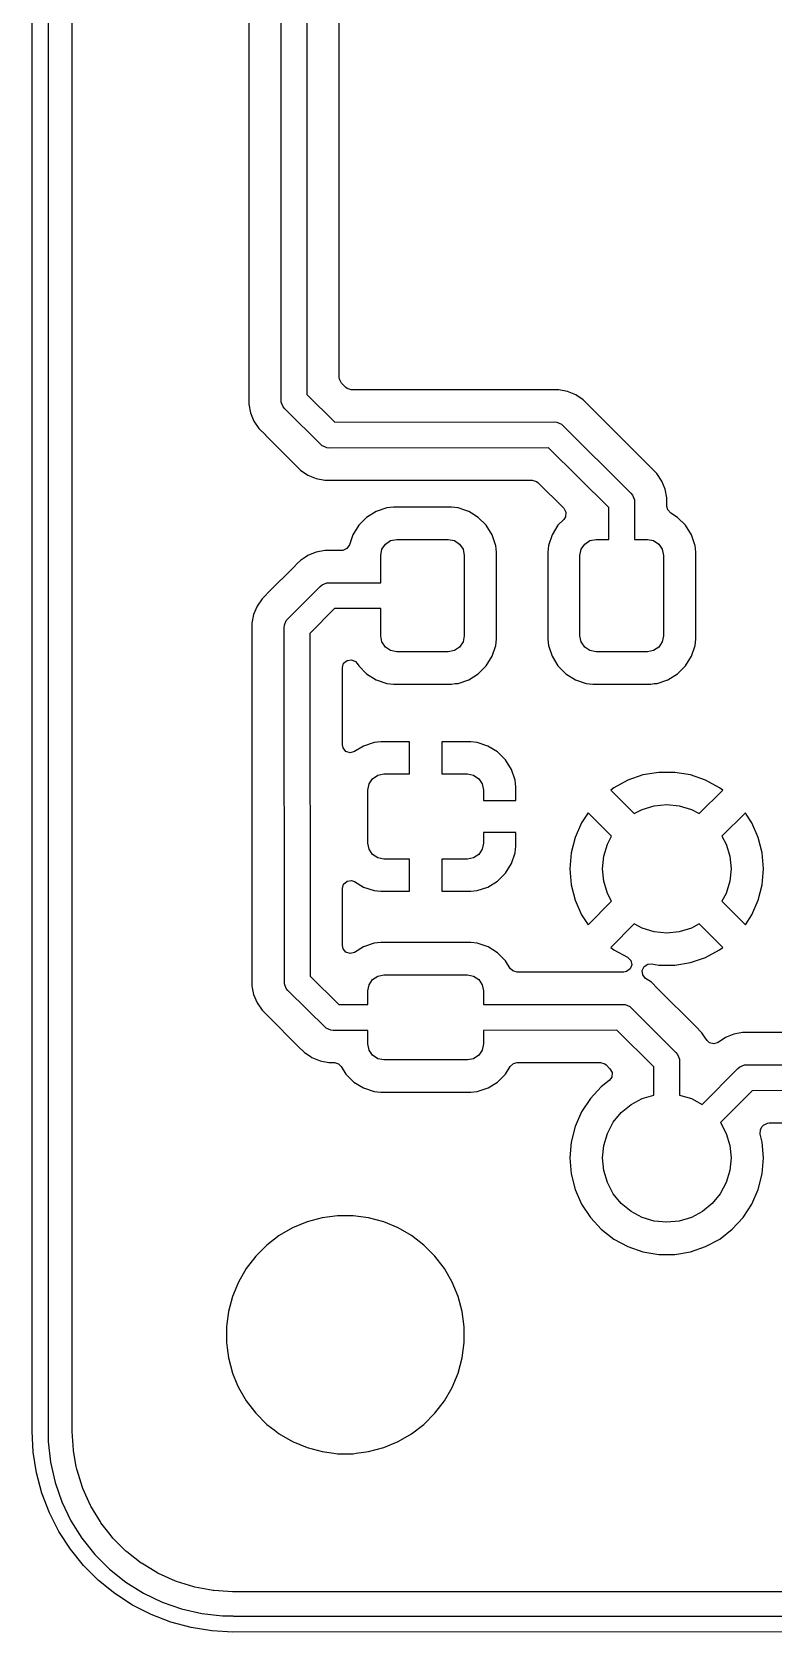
# Model space of a CAD drawing. Extents: x -25 to 25, y -54 to 54.
# Drawn here: x -25.12 to -13.58, y -54.12 to -29.23 of the extents above; entities that cross this region are included whole.
import ezdxf

# ---------------------------------------------------------------- set-up
doc = ezdxf.new("R2010")
doc.units = 0
doc.layers.add('BLACK', color=7, linetype='CONTINUOUS')

msp = doc.modelspace()

# ---------------------------------------------------------------- linework, layer by layer
at = {"layer": 'BLACK', "linetype": 'CONTINUOUS'}
for p, q in [((-25.122599, -50.989479), (-25.125, 51)), ((-24.877402, 50.98948), (-24.875, -51)), ((-24.4995, -49.378712), (-24.4995, 3.569311)), ((-21.249296, -34.989642), (-21.252972, -20.875)), ((-20.850466, -20.875), (-20.846821, -34.870474)), ((-21.7537, -21.388664), (-21.7537, -34.875556)), ((-20.3463, -34.607156), (-20.3463, -21.388664)), ((-20.343466, -34.633514), (-20.3463, -34.607156)), ((-20.309981, -34.694837), (-20.343466, -34.633514)), ((-20.244837, -34.759981), (-20.309981, -34.694837)), ((-20.224195, -34.776615), (-20.244837, -34.759981)), ((-20.157156, -34.7963), (-20.224195, -34.776615)), ((-17.075442, -34.7963), (-20.157156, -34.7963)), ((-17.075422, -34.796299), (-17.075442, -34.7963)), ((-17.069308, -34.796299), (-17.075422, -34.796299)), ((-16.930692, -34.796299), (-17.069308, -34.796299)), ((-16.93069, -34.796299), (-16.930692, -34.796299)), ((-16.794744, -34.823341), (-16.93069, -34.796299)), ((-16.794736, -34.823343), (-16.794744, -34.823341)), ((-16.666677, -34.876386), (-16.794736, -34.823343)), ((-21.753701, -35.01931), (-21.753702, -35.01931)), ((-21.753702, -35.01931), (-21.726659, -35.155256)), ((-21.7537, -34.875556), (-21.753701, -34.875582)), ((-21.753701, -34.875582), (-21.753701, -34.880692)), ((-21.753701, -34.880692), (-21.753701, -35.019308)), ((-21.753701, -35.019308), (-21.753701, -35.01931)), ((-21.249296, -34.989643), (-21.249296, -34.989642)), ((-21.218955, -35.062892), (-21.249296, -34.989643)), ((-21.193684, -35.093684), (-21.218955, -35.062892)), ((-20.612893, -35.668954), (-21.193684, -35.093684)), ((-20.846821, -34.870474), (-20.412604, -35.300563)), ((-16.551415, -34.953401), (-16.666677, -34.876386)), ((-16.44908, -35.055736), (-16.551415, -34.953401)), ((-16.44906, -35.055758), (-16.44908, -35.055736)), ((-15.504544, -36.000274), (-16.44906, -35.055758)), ((-21.726659, -35.155256), (-21.726657, -35.155264)), ((-21.726657, -35.155264), (-21.673614, -35.283323)), ((-21.673614, -35.283323), (-21.596599, -35.398585)), ((-20.412604, -35.300563), (-17, -35.2968)), ((-17, -35.2968), (-16.960358, -35.300704)), ((-16.960358, -35.300704), (-16.960357, -35.300704)), ((-16.960357, -35.300704), (-16.887108, -35.331045)), ((-16.887108, -35.331045), (-15.806316, -36.406316)), ((-21.596599, -35.398585), (-21.494264, -35.50092)), ((-21.494264, -35.50092), (-21.494242, -35.50094)), ((-21.494242, -35.50094), (-21.049726, -35.945456)), ((-20.612892, -35.668955), (-20.612893, -35.668954)), ((-20.569984, -35.686727), (-20.612892, -35.668955)), ((-20.539643, -35.699296), (-20.569984, -35.686727)), ((-20.539642, -35.699296), (-20.539643, -35.699296)), ((-20.5, -35.7032), (-20.539642, -35.699296)), ((-17.087646, -35.699436), (-20.5, -35.7032)), ((-16.152993, -36.629316), (-17.087646, -35.699436)), ((-21.049726, -35.945456), (-21.049697, -35.945487)), ((-21.049697, -35.945487), (-20.948586, -36.046598)), ((-20.948586, -36.046598), (-20.833324, -36.123613)), ((-15.504513, -36.000303), (-15.504544, -36.000274)), ((-15.403402, -36.101414), (-15.504513, -36.000303)), ((-20.833324, -36.123613), (-20.705267, -36.176655)), ((-20.705267, -36.176655), (-20.705262, -36.176657)), ((-20.705262, -36.176657), (-20.705258, -36.176657)), ((-20.705258, -36.176657), (-20.705257, -36.176658)), ((-20.705257, -36.176658), (-20.569312, -36.2037)), ((-20.569312, -36.2037), (-20.569309, -36.2037)), ((-20.569309, -36.2037), (-20.569308, -36.2037)), ((-20.569308, -36.2037), (-17.342844, -36.2037)), ((-17.342844, -36.2037), (-17.275805, -36.223385)), ((-17.275805, -36.223385), (-17.255163, -36.240019)), ((-17.255163, -36.240019), (-16.853456, -36.641726)), ((-15.326387, -36.216676), (-15.403402, -36.101414)), ((-15.273345, -36.344733), (-15.326387, -36.216676)), ((-15.273343, -36.344738), (-15.273345, -36.344733)), ((-15.273342, -36.344745), (-15.273343, -36.344738)), ((-15.246301, -36.480687), (-15.273342, -36.344745)), ((-15.806316, -36.406316), (-15.781045, -36.437107)), ((-15.781045, -36.437107), (-15.781045, -36.437108)), ((-15.781045, -36.437108), (-15.750704, -36.510358)), ((-15.750704, -36.510358), (-15.749093, -37.125)), ((-15.2463, -36.480689), (-15.246301, -36.480687)), ((-15.2463, -36.611335), (-15.2463, -36.480689)), ((-19.918658, -36.782289), (-20.042711, -36.906342)), ((-19.769337, -36.690187), (-19.918658, -36.782289)), ((-19.769332, -36.690185), (-19.769337, -36.690187)), ((-19.6028, -36.635001), (-19.769332, -36.690185)), ((-19.602797, -36.635), (-19.6028, -36.635001)), ((-19.50002, -36.624501), (-19.602797, -36.635)), ((-19.500002, -36.6245), (-19.50002, -36.624501)), ((-18.59999, -36.6245), (-19.500002, -36.6245)), ((-18.497205, -36.635), (-18.59999, -36.6245)), ((-18.497203, -36.635001), (-18.497205, -36.635)), ((-18.406899, -36.664925), (-18.497203, -36.635001)), ((-18.330669, -36.690185), (-18.406899, -36.664925)), ((-18.330664, -36.690187), (-18.330669, -36.690185)), ((-18.287399, -36.716873), (-18.330664, -36.690187)), ((-18.181344, -36.782288), (-18.287399, -36.716873)), ((-18.057288, -36.906344), (-18.181344, -36.782288)), ((-16.853456, -36.817088), (-16.942711, -36.906342)), ((-16.853456, -36.641726), (-16.819971, -36.703049)), ((-16.824955, -36.772741), (-16.853456, -36.817088)), ((-16.819971, -36.703049), (-16.824955, -36.772741)), ((-16.151693, -37.125), (-16.152993, -36.629316)), ((-15.234122, -36.664925), (-15.2463, -36.611335)), ((-15.187397, -36.716873), (-15.234122, -36.664925)), ((-15.081348, -36.782285), (-15.187397, -36.716873)), ((-15.081344, -36.782288), (-15.081348, -36.782285)), ((-14.957288, -36.906344), (-15.081344, -36.782288)), ((-20.134815, -37.055668), (-20.186387, -37.211304)), ((-20.134813, -37.055663), (-20.134815, -37.055668)), ((-20.042711, -36.906342), (-20.134813, -37.055663)), ((-17.965186, -37.055666), (-18.057288, -36.906344)), ((-17.913613, -37.211304), (-17.965186, -37.055666)), ((-17.034885, -37.05588), (-17.089999, -37.222203)), ((-17.034815, -37.055668), (-17.034885, -37.05588)), ((-17.034813, -37.055663), (-17.034815, -37.055668)), ((-16.942711, -36.906342), (-17.034813, -37.055663)), ((-14.865186, -37.055666), (-14.957288, -36.906344)), ((-14.813613, -37.211304), (-14.865186, -37.055666)), ((-20.705264, -37.323342), (-20.79582, -37.360852)), ((-20.705255, -37.323339), (-20.705264, -37.323342)), ((-20.569311, -37.296299), (-20.705255, -37.323339)), ((-20.569308, -37.296299), (-20.569311, -37.296299)), ((-20.430691, -37.296299), (-20.569308, -37.296299)), ((-20.424577, -37.296299), (-20.430691, -37.296299)), ((-20.424557, -37.2963), (-20.424577, -37.296299)), ((-20.304093, -37.2963), (-20.424557, -37.2963)), ((-20.290675, -37.295572), (-20.304093, -37.2963)), ((-20.22616, -37.268749), (-20.290675, -37.295572)), ((-20.186387, -37.211304), (-20.22616, -37.268749)), ((-19.7, -37.375), (-19.68097, -37.279329)), ((-19.68097, -37.279329), (-19.626777, -37.198223)), ((-19.626777, -37.198223), (-19.545671, -37.14403)), ((-19.545671, -37.14403), (-19.45, -37.125)), ((-19.45, -37.125), (-18.65, -37.125)), ((-18.65, -37.125), (-18.554329, -37.14403)), ((-18.554329, -37.14403), (-18.473223, -37.198223)), ((-18.473223, -37.198223), (-18.41903, -37.279329)), ((-18.41903, -37.279329), (-18.4, -37.375)), ((-17.910002, -37.2222), (-17.913613, -37.211304)), ((-17.910001, -37.222203), (-17.910002, -37.2222)), ((-17.89967, -37.323342), (-17.910001, -37.222203)), ((-17.899501, -37.324992), (-17.89967, -37.323342)), ((-17.8995, -38.675009), (-17.899501, -37.324992)), ((-17.09, -37.222204), (-17.1005, -37.324983)), ((-17.1005, -37.324983), (-17.1005, -38.675001)), ((-17.089999, -37.222204), (-17.09, -37.222204)), ((-17.089999, -37.222203), (-17.089999, -37.222204)), ((-16.6, -37.375), (-16.58097, -37.279329)), ((-16.58097, -37.279329), (-16.526777, -37.198223)), ((-16.526777, -37.198223), (-16.445671, -37.14403)), ((-16.445671, -37.14403), (-16.35, -37.125)), ((-16.35, -37.125), (-16.151693, -37.125)), ((-15.749093, -37.125), (-15.55, -37.125)), ((-15.55, -37.125), (-15.454329, -37.14403)), ((-15.454329, -37.14403), (-15.373223, -37.198223)), ((-15.373223, -37.198223), (-15.31903, -37.279329)), ((-15.31903, -37.279329), (-15.3, -37.375)), ((-14.810002, -37.2222), (-14.813613, -37.211304)), ((-14.810001, -37.222203), (-14.810002, -37.2222)), ((-14.79967, -37.323342), (-14.810001, -37.222203)), ((-14.799501, -37.324992), (-14.79967, -37.323342)), ((-14.7995, -38.675009), (-14.799501, -37.324992)), ((-21.046603, -37.55142), (-21.44858, -37.953397)), ((-21.0466, -37.551417), (-21.046603, -37.55142)), ((-20.997592, -37.502408), (-21.0466, -37.551417)), ((-20.948584, -37.4534), (-20.997592, -37.502408)), ((-20.87226, -37.402402), (-20.948584, -37.4534)), ((-20.833327, -37.376389), (-20.87226, -37.402402)), ((-20.833326, -37.376388), (-20.833327, -37.376389)), ((-20.833322, -37.376386), (-20.833326, -37.376388)), ((-20.79582, -37.360852), (-20.833322, -37.376386)), ((-19.7, -37.798503), (-19.7, -37.375)), ((-18.4, -37.375), (-18.4, -38.625)), ((-16.6, -38.625), (-16.6, -37.375)), ((-15.3, -37.375), (-15.3, -38.625)), ((-20.643684, -37.856316), (-20.612892, -37.831045)), ((-20.612892, -37.831045), (-20.539642, -37.800704)), ((-20.539642, -37.800704), (-19.7, -37.798503)), ((-21.5466, -38.051416), (-21.623614, -38.166676)), ((-21.497592, -38.002408), (-21.5466, -38.051416)), ((-21.448583, -37.9534), (-21.497592, -38.002408)), ((-21.44858, -37.953397), (-21.448583, -37.9534)), ((-21.168955, -38.387108), (-20.643684, -37.856316)), ((-21.676659, -38.294743), (-21.703701, -38.430689)), ((-21.676657, -38.294735), (-21.676659, -38.294743)), ((-21.623614, -38.166676), (-21.676657, -38.294735)), ((-20.420207, -38.20299), (-20.800615, -38.587397)), ((-19.7, -38.201103), (-20.420207, -38.20299)), ((-19.7, -38.625), (-19.7, -38.201103)), ((-21.703701, -38.430689), (-21.703701, -38.575421)), ((-21.703701, -38.575421), (-21.7037, -38.575442)), ((-21.7037, -38.575442), (-21.7037, -43.925556)), ((-21.2032, -38.5), (-21.199296, -38.460358)), ((-21.199296, -44.039642), (-21.2032, -38.5)), ((-21.199296, -38.460358), (-21.168955, -38.387108)), ((-20.800615, -38.587397), (-20.796857, -43.920457)), ((-19.68097, -38.720671), (-19.7, -38.625)), ((-19.626777, -38.801777), (-19.68097, -38.720671)), ((-19.545671, -38.85597), (-19.626777, -38.801777)), ((-18.473223, -38.801777), (-18.554329, -38.85597)), ((-18.41903, -38.720671), (-18.473223, -38.801777)), ((-18.4, -38.625), (-18.41903, -38.720671)), ((-17.965186, -38.944334), (-17.910001, -38.777797)), ((-17.910001, -38.777797), (-17.8995, -38.675009)), ((-17.1005, -38.675001), (-17.100499, -38.675018)), ((-17.100499, -38.675018), (-17.09, -38.777796)), ((-17.09, -38.777796), (-17.089999, -38.777799)), ((-17.089999, -38.777799), (-17.034885, -38.944119)), ((-16.58097, -38.720671), (-16.6, -38.625)), ((-16.526777, -38.801777), (-16.58097, -38.720671)), ((-16.445671, -38.85597), (-16.526777, -38.801777)), ((-15.373223, -38.801777), (-15.454329, -38.85597)), ((-15.31903, -38.720671), (-15.373223, -38.801777)), ((-15.3, -38.625), (-15.31903, -38.720671)), ((-14.865186, -38.944334), (-14.810001, -38.777797)), ((-14.810001, -38.777797), (-14.7995, -38.675009)), ((-20.2963, -39.119762), (-20.276615, -39.052723)), ((-20.276615, -39.052723), (-20.223811, -39.006968)), ((-20.223811, -39.006968), (-20.154653, -38.997024)), ((-20.154653, -38.997024), (-20.091097, -39.026049)), ((-20.091097, -39.026049), (-20.066762, -39.054665)), ((-20.066762, -39.054665), (-20.042712, -39.093656)), ((-19.45, -38.875), (-19.545671, -38.85597)), ((-18.65, -38.875), (-19.45, -38.875)), ((-18.554329, -38.85597), (-18.65, -38.875)), ((-18.057288, -39.093656), (-17.965186, -38.944334)), ((-17.034885, -38.944119), (-17.034814, -38.944334)), ((-17.034814, -38.944334), (-16.942712, -39.093656)), ((-16.35, -38.875), (-16.445671, -38.85597)), ((-15.55, -38.875), (-16.35, -38.875)), ((-15.454329, -38.85597), (-15.55, -38.875)), ((-14.957288, -39.093656), (-14.865186, -38.944334)), ((-20.2963, -40.320272), (-20.2963, -39.119762)), ((-20.042712, -39.093656), (-19.918656, -39.217712)), ((-19.918656, -39.217712), (-19.769334, -39.309814)), ((-19.769334, -39.309814), (-19.602797, -39.364999)), ((-18.497203, -39.364999), (-18.330666, -39.309814)), ((-18.330666, -39.309814), (-18.181344, -39.217712)), ((-18.181344, -39.217712), (-18.057288, -39.093656)), ((-16.942712, -39.093656), (-16.818656, -39.217712)), ((-16.818656, -39.217712), (-16.669334, -39.309814)), ((-16.669334, -39.309814), (-16.502797, -39.364999)), ((-15.397203, -39.364999), (-15.230666, -39.309814)), ((-15.230666, -39.309814), (-15.081344, -39.217712)), ((-15.081344, -39.217712), (-14.957288, -39.093656)), ((-19.602797, -39.364999), (-19.500009, -39.3755)), ((-19.500009, -39.3755), (-18.599992, -39.375499)), ((-18.599992, -39.375499), (-18.599984, -39.375498)), ((-18.599984, -39.375498), (-18.599981, -39.375498)), ((-18.599981, -39.375498), (-18.543698, -39.369748)), ((-18.543698, -39.369748), (-18.497203, -39.364999)), ((-16.502797, -39.364999), (-16.400009, -39.3755)), ((-16.400009, -39.3755), (-15.499992, -39.375499)), ((-15.499992, -39.375499), (-15.499984, -39.375498)), ((-15.499984, -39.375498), (-15.499981, -39.375498)), ((-15.499981, -39.375498), (-15.443698, -39.369748)), ((-15.443698, -39.369748), (-15.397203, -39.364999)), ((-20.286029, -40.369686), (-20.2963, -40.320272)), ((-19.802698, -40.285494), (-19.96912, -40.340641)), ((-19.699988, -40.275001), (-19.802698, -40.285494)), ((-19.699972, -40.275), (-19.699988, -40.275001)), ((-19.25, -40.275), (-19.699972, -40.275)), ((-19.25, -40.775), (-19.25, -40.275)), ((-18.300014, -40.275), (-18.75, -40.275)), ((-18.75, -40.275), (-18.75, -40.775)), ((-18.19731, -40.285493), (-18.300014, -40.275)), ((-18.197303, -40.285494), (-18.19731, -40.285493)), ((-18.030881, -40.340641), (-18.197303, -40.285494)), ((-20.241259, -40.423328), (-20.286029, -40.369686)), ((-20.174596, -40.444251), (-20.241259, -40.423328)), ((-20.107204, -40.425811), (-20.174596, -40.444251)), ((-19.969129, -40.340645), (-20.107204, -40.425811)), ((-19.96912, -40.340641), (-19.969129, -40.340645)), ((-18.030876, -40.340643), (-18.030881, -40.340641)), ((-17.881655, -40.432684), (-18.030876, -40.340643)), ((-17.757685, -40.556654), (-17.881655, -40.432684)), ((-17.665644, -40.705875), (-17.757685, -40.556654)), ((-19.826777, -40.848223), (-19.745671, -40.79403)), ((-19.745671, -40.79403), (-19.65, -40.775)), ((-19.65, -40.775), (-19.25, -40.775)), ((-18.75, -40.775), (-18.35, -40.775)), ((-18.35, -40.775), (-18.254329, -40.79403)), ((-18.254329, -40.79403), (-18.173223, -40.848223)), ((-17.665642, -40.70588), (-17.665644, -40.705875)), ((-17.610495, -40.872302), (-17.665642, -40.70588)), ((-15.619494, -40.790916), (-15.854604, -40.87163)), ((-15.374293, -40.75), (-15.619494, -40.790916)), ((-15.125707, -40.75), (-15.374293, -40.75)), ((-14.880507, -40.790916), (-15.125707, -40.75)), ((-14.645397, -40.87163), (-14.880507, -40.790916)), ((-19.9, -41.025), (-19.88097, -40.929329)), ((-19.9, -41.85), (-19.9, -41.025)), ((-19.88097, -40.929329), (-19.826777, -40.848223)), ((-18.173223, -40.848223), (-18.11903, -40.929329)), ((-18.11903, -40.929329), (-18.1, -41.025)), ((-18.1, -41.025), (-18.1, -41.1875)), ((-17.600002, -40.975013), (-17.610495, -40.872302)), ((-17.600001, -40.975028), (-17.600002, -40.975013)), ((-17.600001, -41.1875), (-17.600001, -40.975028)), ((-16.073239, -40.989949), (-16.120058, -41.026388)), ((-16.120058, -41.026388), (-16.120058, -41.02639)), ((-16.120058, -41.02639), (-15.754966, -41.391481)), ((-15.85461, -40.871632), (-16.073239, -40.989949)), ((-15.854604, -40.87163), (-15.85461, -40.871632)), ((-14.745035, -41.391481), (-14.379943, -41.02639)), ((-14.645386, -40.871635), (-14.645397, -40.87163)), ((-14.426771, -40.989943), (-14.645386, -40.871635)), ((-14.379944, -41.026389), (-14.426771, -40.989943)), ((-14.379943, -41.02639), (-14.379944, -41.026389)), ((-18.1, -41.1875), (-17.600001, -41.1875)), ((-15.632683, -41.32612), (-15.44509, -41.269215)), ((-15.44509, -41.269215), (-15.25, -41.25)), ((-15.25, -41.25), (-15.05491, -41.269215)), ((-15.05491, -41.269215), (-14.867317, -41.32612)), ((-16.573733, -41.533632), (-16.673588, -41.761282)), ((-16.473436, -41.380116), (-16.573733, -41.533632)), ((-16.108519, -41.745033), (-16.473436, -41.380116)), ((-15.754966, -41.391481), (-15.632683, -41.32612)), ((-14.867317, -41.32612), (-14.745035, -41.391481)), ((-14.026566, -41.380116), (-14.391483, -41.745032)), ((-14.013579, -41.399994), (-14.026566, -41.380116)), ((-13.926269, -41.53363), (-14.013579, -41.399994)), ((-13.826413, -41.761282), (-13.926269, -41.53363)), ((-17.6, -41.6875), (-18.1, -41.6875)), ((-18.1, -41.6875), (-18.1, -41.85)), ((-17.6, -41.899973), (-17.6, -41.6875)), ((-16.673588, -41.761282), (-16.734613, -42.002261)), ((-16.17388, -41.867317), (-16.108519, -41.745033)), ((-14.391483, -41.745032), (-14.32612, -41.867317)), ((-13.765388, -42.002261), (-13.826413, -41.761282)), ((-19.88097, -41.945671), (-19.9, -41.85)), ((-19.826777, -42.026777), (-19.88097, -41.945671)), ((-19.745671, -42.08097), (-19.826777, -42.026777)), ((-18.173223, -42.026777), (-18.254329, -42.08097)), ((-18.11903, -41.945671), (-18.173223, -42.026777)), ((-18.1, -41.85), (-18.11903, -41.945671)), ((-17.665642, -42.169119), (-17.610495, -42.002697)), ((-17.610495, -42.002697), (-17.610494, -42.00269)), ((-17.610494, -42.00269), (-17.600001, -41.899986)), ((-17.600001, -41.899986), (-17.6, -41.899973)), ((-16.734615, -42.00227), (-16.755141, -42.249994)), ((-16.734613, -42.002261), (-16.734615, -42.00227)), ((-16.25, -42.25), (-16.230785, -42.05491)), ((-16.230785, -42.05491), (-16.17388, -41.867317)), ((-14.32612, -41.867317), (-14.269215, -42.05491)), ((-14.269215, -42.05491), (-14.25, -42.25)), ((-13.765386, -42.00227), (-13.765388, -42.002261)), ((-13.744859, -42.249994), (-13.765386, -42.00227)), ((-19.65, -42.1), (-19.745671, -42.08097)), ((-19.25, -42.1), (-19.65, -42.1)), ((-19.25, -42.599998), (-19.25, -42.1)), ((-18.35, -42.1), (-18.75, -42.1)), ((-18.75, -42.1), (-18.75, -42.599999)), ((-18.254329, -42.08097), (-18.35, -42.1)), ((-17.881655, -42.442315), (-17.757685, -42.318345)), ((-17.757685, -42.318345), (-17.665644, -42.169124)), ((-17.665644, -42.169124), (-17.665642, -42.169119)), ((-16.755141, -42.249994), (-16.755141, -42.250005)), ((-16.755141, -42.250005), (-16.734615, -42.497729)), ((-16.230785, -42.44509), (-16.25, -42.25)), ((-14.25, -42.25), (-14.269215, -42.44509)), ((-13.765386, -42.497729), (-13.744859, -42.250005)), ((-13.744859, -42.250005), (-13.744859, -42.249994)), ((-20.2963, -42.554727), (-20.276615, -42.487688)), ((-20.2963, -43.444685), (-20.2963, -42.554727)), ((-20.276615, -42.487688), (-20.223811, -42.441933)), ((-20.223811, -42.441933), (-20.154653, -42.431989)), ((-20.154653, -42.431989), (-20.107203, -42.449188)), ((-20.107203, -42.449188), (-19.969125, -42.534356)), ((-19.969125, -42.534356), (-19.96912, -42.534358)), ((-19.96912, -42.534358), (-19.802698, -42.589505)), ((-18.197303, -42.589505), (-18.030881, -42.534358)), ((-18.030881, -42.534358), (-18.030876, -42.534356)), ((-18.030876, -42.534356), (-17.881655, -42.442315)), ((-16.734615, -42.497729), (-16.734613, -42.497738)), ((-16.734613, -42.497738), (-16.673588, -42.738717)), ((-16.17388, -42.632683), (-16.230785, -42.44509)), ((-14.269215, -42.44509), (-14.32612, -42.632683)), ((-13.826413, -42.738717), (-13.765388, -42.497738)), ((-13.765388, -42.497738), (-13.765386, -42.497729)), ((-19.802698, -42.589505), (-19.802691, -42.589506)), ((-19.802691, -42.589506), (-19.699981, -42.599999)), ((-19.699981, -42.599999), (-19.250001, -42.599999)), ((-19.250001, -42.599999), (-19.25, -42.599998)), ((-18.75, -42.599999), (-18.300028, -42.599999)), ((-18.300028, -42.599999), (-18.300014, -42.599998)), ((-18.300014, -42.599998), (-18.197303, -42.589505)), ((-16.673588, -42.738717), (-16.573734, -42.966364)), ((-16.473436, -43.119882), (-16.108519, -42.754964)), ((-16.108519, -42.754964), (-16.17388, -42.632683)), ((-14.32612, -42.632683), (-14.391482, -42.754965)), ((-14.391482, -42.754965), (-14.026566, -43.119882)), ((-13.926269, -42.966369), (-13.826413, -42.738717)), ((-16.573734, -42.966364), (-16.473436, -43.119882)), ((-14.026566, -43.119882), (-13.926269, -42.966369)), ((-15.754967, -43.108518), (-16.120058, -43.473609)), ((-15.632683, -43.17388), (-15.754967, -43.108518)), ((-15.44509, -43.230785), (-15.632683, -43.17388)), ((-15.25, -43.25), (-15.44509, -43.230785)), ((-15.05491, -43.230785), (-15.25, -43.25)), ((-14.867317, -43.17388), (-15.05491, -43.230785)), ((-14.745035, -43.108518), (-14.867317, -43.17388)), ((-14.379944, -43.473609), (-14.745035, -43.108518)), ((-20.286029, -43.494099), (-20.2963, -43.444685)), ((-20.24126, -43.547741), (-20.286029, -43.494099)), ((-20.174596, -43.568664), (-20.24126, -43.547741)), ((-20.107204, -43.550224), (-20.174596, -43.568664)), ((-19.969341, -43.465189), (-20.107204, -43.550224)), ((-19.969332, -43.465185), (-19.969341, -43.465189)), ((-19.8028, -43.410001), (-19.969332, -43.465185)), ((-19.802797, -43.41), (-19.8028, -43.410001)), ((-19.700019, -43.399501), (-19.802797, -43.41)), ((-19.700002, -43.3995), (-19.700019, -43.399501)), ((-18.29999, -43.3995), (-19.700002, -43.3995)), ((-18.197205, -43.41), (-18.29999, -43.3995)), ((-18.197203, -43.410001), (-18.197205, -43.41)), ((-18.030666, -43.465186), (-18.197203, -43.410001)), ((-17.881344, -43.557288), (-18.030666, -43.465186)), ((-17.881343, -43.557289), (-17.881344, -43.557288)), ((-17.757288, -43.681344), (-17.881343, -43.557289)), ((-16.120058, -43.473609), (-16.073232, -43.510055)), ((-16.073232, -43.510055), (-16.07323, -43.510056)), ((-16.07323, -43.510056), (-15.859457, -43.625744)), ((-14.645386, -43.628364), (-14.426772, -43.510057)), ((-14.426772, -43.510057), (-14.426769, -43.510055)), ((-14.426769, -43.510055), (-14.379944, -43.473609)), ((-17.684165, -43.799896), (-17.757288, -43.681344)), ((-17.645665, -43.839115), (-17.684165, -43.799896)), ((-15.818928, -43.808736), (-15.874704, -43.850817)), ((-15.859457, -43.625744), (-15.809866, -43.674963)), ((-15.794758, -43.74318), (-15.818928, -43.808736)), ((-15.809866, -43.674963), (-15.794758, -43.74318)), ((-15.631626, -43.833365), (-15.601472, -43.770337)), ((-15.601472, -43.770337), (-15.542029, -43.733617)), ((-15.542029, -43.733617), (-15.488813, -43.73089)), ((-15.488813, -43.73089), (-15.374293, -43.75)), ((-15.374293, -43.75), (-15.125707, -43.75)), ((-15.125707, -43.75), (-14.880507, -43.709083)), ((-14.880507, -43.709083), (-14.645397, -43.628369)), ((-14.645397, -43.628369), (-14.645386, -43.628364)), ((-21.7037, -43.925556), (-21.703701, -43.925582)), ((-21.703701, -43.925582), (-21.703701, -44.069307)), ((-21.199296, -44.039643), (-21.199296, -44.039642)), ((-21.168955, -44.112892), (-21.199296, -44.039643)), ((-20.796857, -43.920457), (-20.350289, -44.362868)), ((-19.9, -44.15), (-19.88097, -44.054329)), ((-19.88097, -44.054329), (-19.826777, -43.973223)), ((-19.826777, -43.973223), (-19.745671, -43.91903)), ((-19.745671, -43.91903), (-19.65, -43.9)), ((-19.65, -43.9), (-18.35, -43.9)), ((-18.35, -43.9), (-18.254329, -43.91903)), ((-18.254329, -43.91903), (-18.173223, -43.973223)), ((-18.173223, -43.973223), (-18.11903, -44.054329)), ((-18.11903, -44.054329), (-18.1, -44.15)), ((-17.578626, -43.8588), (-17.645665, -43.839115)), ((-16.012942, -43.8588), (-17.578626, -43.8588)), ((-16.012922, -43.858799), (-16.012942, -43.8588)), ((-15.918474, -43.858799), (-16.012922, -43.858799)), ((-15.874704, -43.850817), (-15.918474, -43.858799)), ((-15.622919, -43.90269), (-15.631626, -43.833365)), ((-15.578114, -43.956301), (-15.622919, -43.90269)), ((-15.529676, -43.988666), (-15.578114, -43.956301)), ((-15.488915, -44.015901), (-15.529676, -43.988666)), ((-15.38658, -44.118236), (-15.488915, -44.015901)), ((-21.703701, -44.069307), (-21.697597, -44.09999)), ((-21.697597, -44.09999), (-21.697597, -44.099993)), ((-21.697597, -44.099993), (-21.676659, -44.205256)), ((-21.676659, -44.205256), (-21.676656, -44.205266)), ((-21.676656, -44.205266), (-21.623614, -44.333323)), ((-21.143684, -44.143684), (-21.168955, -44.112892)), ((-20.550393, -44.731455), (-21.143684, -44.143684)), ((-19.9, -44.361678), (-19.9, -44.15)), ((-18.1, -44.15), (-18.1, -44.362021)), ((-15.38656, -44.118258), (-15.38658, -44.118236)), ((-14.804544, -44.700274), (-15.38656, -44.118258)), ((-21.623614, -44.333323), (-21.546599, -44.448585)), ((-21.546599, -44.448585), (-21.444264, -44.55092)), ((-21.444264, -44.55092), (-21.444242, -44.55094)), ((-21.444242, -44.55094), (-20.987226, -45.007956)), ((-20.350289, -44.362868), (-19.9, -44.361678)), ((-18.1, -44.362021), (-15.9375, -44.3593)), ((-15.9375, -44.3593), (-15.897858, -44.363204)), ((-15.897858, -44.363204), (-15.897857, -44.363204)), ((-15.897857, -44.363204), (-15.824608, -44.393545)), ((-15.824608, -44.393545), (-15.106316, -45.106316)), ((-20.477143, -44.761796), (-20.550393, -44.731455)), ((-20.477142, -44.761796), (-20.477143, -44.761796)), ((-20.4375, -44.7657), (-20.477142, -44.761796)), ((-19.9, -44.764279), (-20.4375, -44.7657)), ((-19.9, -44.975), (-19.9, -44.764279)), ((-16.024981, -44.761955), (-18.1, -44.764567)), ((-18.1, -44.764567), (-18.1, -44.975)), ((-15.452999, -45.329541), (-16.024981, -44.761955)), ((-14.804513, -44.700303), (-14.804544, -44.700274)), ((-14.703402, -44.801414), (-14.804513, -44.700303)), ((-14.7034, -44.801417), (-14.703402, -44.801414)), ((-14.661577, -44.864011), (-14.7034, -44.801417)), ((-14.06931, -44.796299), (-14.205257, -44.823341)), ((-14.069308, -44.796299), (-14.06931, -44.796299)), ((-13.930691, -44.796299), (-14.069308, -44.796299)), ((-13.924577, -44.796299), (-13.930691, -44.796299)), ((-13.924557, -44.7963), (-13.924577, -44.796299)), ((-10.075442, -44.7963), (-13.924557, -44.7963)), ((-20.987226, -45.007956), (-20.987197, -45.007987)), ((-20.987197, -45.007987), (-20.886086, -45.109098)), ((-19.88097, -45.070671), (-19.9, -44.975)), ((-18.1, -44.975), (-18.11903, -45.070671)), ((-14.623434, -44.921096), (-14.661577, -44.864011)), ((-14.585499, -44.957701), (-14.623434, -44.921096)), ((-14.518119, -44.976186), (-14.585499, -44.957701)), ((-14.451441, -44.955309), (-14.518119, -44.976186)), ((-14.333324, -44.876387), (-14.451441, -44.955309)), ((-14.205265, -44.823343), (-14.333324, -44.876387)), ((-14.205257, -44.823341), (-14.205265, -44.823343)), ((-20.886086, -45.109098), (-20.886083, -45.1091)), ((-20.886083, -45.1091), (-20.799918, -45.166673)), ((-20.799918, -45.166673), (-20.770827, -45.186111)), ((-20.770827, -45.186111), (-20.770825, -45.186112)), ((-20.770825, -45.186112), (-20.770821, -45.186114)), ((-20.770821, -45.186114), (-20.642765, -45.239156)), ((-20.642765, -45.239156), (-20.642764, -45.239156)), ((-20.642764, -45.239156), (-20.642762, -45.239157)), ((-20.642762, -45.239157), (-20.642758, -45.239157)), ((-20.642758, -45.239157), (-20.642757, -45.239158)), ((-20.642757, -45.239158), (-20.506812, -45.266201)), ((-20.506812, -45.266201), (-20.421374, -45.266201)), ((-20.421374, -45.266201), (-20.354335, -45.285886)), ((-20.354335, -45.285886), (-20.315836, -45.325103)), ((-19.826777, -45.151777), (-19.88097, -45.070671)), ((-19.745671, -45.20597), (-19.826777, -45.151777)), ((-19.65, -45.225), (-19.745671, -45.20597)), ((-18.35, -45.225), (-19.65, -45.225)), ((-18.254329, -45.20597), (-18.35, -45.225)), ((-18.173223, -45.151777), (-18.254329, -45.20597)), ((-18.11903, -45.070671), (-18.173223, -45.151777)), ((-17.684165, -45.325103), (-17.632217, -45.278379)), ((-17.632217, -45.278379), (-17.578626, -45.2662)), ((-17.578626, -45.2662), (-16.280344, -45.2662)), ((-16.280344, -45.2662), (-16.213305, -45.285885)), ((-16.213305, -45.285885), (-16.192663, -45.302519)), ((-16.192663, -45.302519), (-16.134643, -45.360539)), ((-15.106316, -45.106316), (-15.081045, -45.137108)), ((-15.081045, -45.137108), (-15.050704, -45.210358)), ((-15.050704, -45.210358), (-15.049283, -45.770922)), ((-14.112892, -45.331045), (-14.039642, -45.300704)), ((-14.039642, -45.300704), (-10, -45.2968)), ((-20.315836, -45.325103), (-20.242712, -45.443656)), ((-20.242712, -45.443656), (-20.118656, -45.567712)), ((-17.881344, -45.567712), (-17.757288, -45.443656)), ((-17.757288, -45.443656), (-17.684165, -45.325103)), ((-16.146161, -45.546073), (-16.269742, -45.64226)), ((-16.106142, -45.491554), (-16.146161, -45.546073)), ((-16.134643, -45.360539), (-16.101158, -45.421862)), ((-16.101158, -45.421862), (-16.106142, -45.491554)), ((-15.451879, -45.771274), (-15.452999, -45.329541)), ((-14.700333, -45.915374), (-14.143684, -45.356316)), ((-14.143684, -45.356316), (-14.112892, -45.331045)), ((-20.118656, -45.567712), (-19.969334, -45.659814)), ((-19.969334, -45.659814), (-19.802797, -45.714999)), ((-19.802797, -45.714999), (-19.700009, -45.7255)), ((-19.700009, -45.7255), (-18.299992, -45.725499)), ((-18.299992, -45.725499), (-18.197203, -45.714999)), ((-18.197203, -45.714999), (-18.030666, -45.659814)), ((-18.030666, -45.659814), (-17.881344, -45.567712)), ((-16.269742, -45.64226), (-16.438167, -45.825217)), ((-15.632683, -45.82612), (-15.451879, -45.771274)), ((-15.049283, -45.770922), (-14.867317, -45.82612)), ((-13.920888, -45.703123), (-14.415578, -46.199954)), ((-10.087708, -45.699419), (-13.920888, -45.703123)), ((-16.574174, -46.033393), (-16.674064, -46.261118)), ((-16.438167, -45.825217), (-16.574174, -46.033393)), ((-16.08147, -46.19443), (-15.957107, -46.042893)), ((-15.957107, -46.042893), (-15.80557, -45.91853)), ((-15.80557, -45.91853), (-15.632683, -45.82612)), ((-14.867317, -45.82612), (-14.700333, -45.915374)), ((-16.674064, -46.261118), (-16.735108, -46.502175)), ((-16.17388, -46.367317), (-16.08147, -46.19443)), ((-14.415578, -46.199954), (-14.32612, -46.367317)), ((-13.793893, -46.307477), (-13.763991, -46.259172)), ((-13.763991, -46.259172), (-13.744834, -46.240016)), ((-13.744834, -46.240016), (-13.68351, -46.206533)), ((-13.68351, -46.206533), (-13.657155, -46.2037)), ((-13.657155, -46.2037), (-13.010199, -46.2037)), ((-16.73511, -46.502187), (-16.755643, -46.749994)), ((-16.735108, -46.502175), (-16.73511, -46.502187)), ((-16.230785, -46.55491), (-16.17388, -46.367317)), ((-14.32612, -46.367317), (-14.269215, -46.55491)), ((-13.796517, -46.377298), (-13.793893, -46.307477)), ((-13.764894, -46.50217), (-13.796517, -46.377298)), ((-13.764891, -46.502187), (-13.764894, -46.50217)), ((-13.744357, -46.749994), (-13.764891, -46.502187)), ((-16.755643, -46.749994), (-16.755643, -46.750005)), ((-16.755643, -46.750005), (-16.73511, -46.997812)), ((-16.25, -46.75), (-16.230785, -46.55491)), ((-16.230785, -46.94509), (-16.25, -46.75)), ((-14.269215, -46.55491), (-14.25, -46.75)), ((-14.25, -46.75), (-14.269215, -46.94509)), ((-13.764891, -46.997812), (-13.744357, -46.750005)), ((-13.744357, -46.750005), (-13.744357, -46.749994)), ((-16.73511, -46.997812), (-16.735108, -46.997824)), ((-16.735108, -46.997824), (-16.674064, -47.238881)), ((-16.17388, -47.132683), (-16.230785, -46.94509)), ((-14.269215, -46.94509), (-14.32612, -47.132683)), ((-13.825937, -47.238881), (-13.764892, -46.997821)), ((-13.764892, -46.997821), (-13.764891, -46.997812)), ((-16.674064, -47.238881), (-16.574174, -47.466606)), ((-16.08147, -47.30557), (-16.17388, -47.132683)), ((-14.32612, -47.132683), (-14.41853, -47.30557)), ((-13.925827, -47.466607), (-13.825937, -47.238881)), ((-16.574174, -47.466606), (-16.438167, -47.674782)), ((-15.957107, -47.457107), (-16.08147, -47.30557)), ((-15.80557, -47.58147), (-15.957107, -47.457107)), ((-14.542893, -47.457107), (-14.69443, -47.58147)), ((-14.41853, -47.30557), (-14.542893, -47.457107)), ((-14.061836, -47.674785), (-13.925827, -47.466607)), ((-20.846105, -47.743947), (-21.070206, -47.836773)), ((-20.611786, -47.681161), (-20.846105, -47.743947)), ((-20.371289, -47.6495), (-20.611786, -47.681161)), ((-20.371288, -47.6495), (-20.371289, -47.6495)), ((-20.128712, -47.6495), (-20.371288, -47.6495)), ((-20.128711, -47.6495), (-20.128712, -47.6495)), ((-19.888215, -47.681161), (-20.128711, -47.6495)), ((-19.888212, -47.681161), (-19.888215, -47.681161)), ((-19.888211, -47.681162), (-19.888212, -47.681161)), ((-19.771056, -47.712554), (-19.888211, -47.681162)), ((-19.653896, -47.743947), (-19.771056, -47.712554)), ((-19.429795, -47.836773), (-19.653896, -47.743947)), ((-16.438167, -47.674782), (-16.432294, -47.681162)), ((-16.432294, -47.681162), (-16.269744, -47.857738)), ((-15.632683, -47.67388), (-15.80557, -47.58147)), ((-15.44509, -47.730785), (-15.632683, -47.67388)), ((-15.25, -47.75), (-15.44509, -47.730785)), ((-15.05491, -47.730785), (-15.25, -47.75)), ((-14.867317, -47.67388), (-15.05491, -47.730785)), ((-14.69443, -47.58147), (-14.867317, -47.67388)), ((-14.230256, -47.857738), (-14.061836, -47.674785)), ((-21.280294, -47.958067), (-21.472737, -48.105733)), ((-21.070215, -47.836777), (-21.280294, -47.958067)), ((-21.070206, -47.836773), (-21.070215, -47.836777)), ((-19.429788, -47.836776), (-19.429795, -47.836773)), ((-19.219711, -47.958064), (-19.429788, -47.836776)), ((-19.219708, -47.958066), (-19.219711, -47.958064)), ((-19.219707, -47.958067), (-19.219708, -47.958066)), ((-19.027264, -48.105733), (-19.219707, -47.958067)), ((-16.269744, -47.857738), (-16.073509, -48.010474)), ((-16.073509, -48.010474), (-15.85481, -48.128828)), ((-14.64519, -48.128828), (-14.426491, -48.010474)), ((-14.426491, -48.010474), (-14.230256, -47.857738)), ((-21.644267, -48.277263), (-21.791933, -48.469706)), ((-21.644261, -48.277256), (-21.644267, -48.277263)), ((-21.472744, -48.105739), (-21.644261, -48.277256)), ((-21.472737, -48.105733), (-21.472744, -48.105739)), ((-19.027257, -48.105739), (-19.027264, -48.105733)), ((-18.85574, -48.277256), (-19.027257, -48.105739)), ((-18.855734, -48.277263), (-18.85574, -48.277256)), ((-18.820377, -48.323341), (-18.855734, -48.277263)), ((-15.85481, -48.128828), (-15.619614, -48.209571)), ((-15.619614, -48.209571), (-15.374335, -48.2505)), ((-15.374335, -48.2505), (-15.125665, -48.2505)), ((-15.125665, -48.2505), (-14.880386, -48.209571)), ((-14.880386, -48.209571), (-14.64519, -48.128828)), ((-21.791933, -48.469706), (-21.913223, -48.679785)), ((-18.708064, -48.469711), (-18.820377, -48.323341)), ((-18.586776, -48.679788), (-18.708064, -48.469711)), ((-21.913227, -48.679794), (-22.006053, -48.903895)), ((-21.913223, -48.679785), (-21.913227, -48.679794)), ((-18.493946, -48.9039), (-18.586776, -48.679788)), ((-22.006053, -48.903895), (-22.068839, -49.138214)), ((-18.431162, -49.138211), (-18.493946, -48.9039)), ((-22.068839, -49.138214), (-22.099377, -49.370184)), ((-18.3995, -49.378712), (-18.431162, -49.138211)), ((-24.4995, -50.996249), (-24.4995, -49.378712)), ((-22.099377, -49.370184), (-22.1005, -49.378712)), ((-22.1005, -49.378712), (-22.1005, -49.621288)), ((-18.3995, -49.621288), (-18.3995, -49.378712)), ((-22.1005, -49.621288), (-22.08965, -49.7037)), ((-22.08965, -49.7037), (-22.068839, -49.861785)), ((-18.431162, -49.861789), (-18.3995, -49.621288)), ((-22.068839, -49.861785), (-22.006053, -50.096104)), ((-18.493946, -50.0961), (-18.431162, -49.861789)), ((-22.006053, -50.096104), (-21.936298, -50.264506)), ((-21.936298, -50.264506), (-21.913224, -50.320212)), ((-18.586776, -50.320212), (-18.493946, -50.0961)), ((-21.913224, -50.320212), (-21.791936, -50.530289)), ((-21.791936, -50.530289), (-21.791934, -50.530292)), ((-21.791934, -50.530292), (-21.791933, -50.530293)), ((-21.791933, -50.530293), (-21.644267, -50.722736)), ((-18.855735, -50.722738), (-18.708064, -50.530289)), ((-18.708064, -50.530289), (-18.586776, -50.320212)), ((-21.644267, -50.722736), (-21.644261, -50.722743)), ((-21.644261, -50.722743), (-21.472744, -50.89426)), ((-19.027262, -50.894265), (-18.855735, -50.722738)), ((-25.125, -51), (-25.122599, -50.989479)), ((-25.107881, -51.326651), (-25.125, -51)), ((-24.875, -51), (-24.875, -51.161457)), ((-24.499274, -51.003736), (-24.4995, -50.996249)), ((-24.481729, -51.293794), (-24.499274, -51.003736)), ((-21.472744, -50.89426), (-21.472737, -50.894266)), ((-21.472737, -50.894266), (-21.359679, -50.981018)), ((-21.359679, -50.981018), (-21.280289, -51.041936)), ((-19.219711, -51.041936), (-19.027262, -50.894265)), ((-24.875, -51.161457), (-24.838845, -51.482339)), ((-21.280289, -51.041936), (-21.070212, -51.163224)), ((-21.070212, -51.163224), (-20.8461, -51.256054)), ((-20.8461, -51.256054), (-20.611789, -51.318838)), ((-19.888211, -51.318838), (-19.6539, -51.256054)), ((-19.6539, -51.256054), (-19.429788, -51.163224)), ((-19.429788, -51.163224), (-19.219711, -51.041936)), ((-25.056711, -51.649724), (-25.107881, -51.326651)), ((-24.838845, -51.482339), (-24.76699, -51.797156)), ((-24.479925, -51.308657), (-24.481729, -51.293794)), ((-24.435696, -51.550005), (-24.479925, -51.308657)), ((-20.611789, -51.318838), (-20.431414, -51.342584)), ((-20.431414, -51.342584), (-20.371289, -51.3505)), ((-20.371289, -51.3505), (-20.371288, -51.3505)), ((-20.371288, -51.3505), (-20.128711, -51.3505)), ((-20.128711, -51.3505), (-20.080612, -51.344167)), ((-20.080612, -51.344167), (-19.888211, -51.318838)), ((-24.972052, -51.965678), (-25.056711, -51.649724)), ((-24.42822, -51.590798), (-24.435696, -51.550005)), ((-24.424636, -51.605336), (-24.42822, -51.590798)), ((-24.339307, -51.879167), (-24.424636, -51.605336)), ((-24.85483, -52.271052), (-24.972052, -51.965678)), ((-24.76699, -51.797156), (-24.660339, -52.101948)), ((-24.334, -51.893163), (-24.339307, -51.879167)), ((-24.216273, -52.154743), (-24.334, -51.893163)), ((-24.706329, -52.5625), (-24.85483, -52.271052)), ((-24.660339, -52.101948), (-24.520232, -52.392883)), ((-24.20932, -52.167989), (-24.216273, -52.154743)), ((-24.060925, -52.413465), (-24.20932, -52.167989)), ((-24.520232, -52.392883), (-24.348432, -52.666301)), ((-24.052427, -52.425776), (-24.060925, -52.413465)), ((-23.928531, -52.583918), (-24.052427, -52.425776)), ((-24.528178, -52.836829), (-24.706329, -52.5625)), ((-24.348432, -52.666301), (-24.147099, -52.918765)), ((-23.875527, -52.651573), (-23.928531, -52.583918)), ((-23.865597, -52.662781), (-23.875527, -52.651573)), ((-23.662782, -52.865596), (-23.865597, -52.662781)), ((-24.322328, -53.091033), (-24.528178, -52.836829)), ((-24.147099, -52.918765), (-23.918765, -53.147099)), ((-23.651574, -52.875526), (-23.662782, -52.865596)), ((-23.425783, -53.052422), (-23.651574, -52.875526)), ((-24.091033, -53.322328), (-24.322328, -53.091033)), ((-23.918765, -53.147099), (-23.666301, -53.348432)), ((-23.41346, -53.060928), (-23.425783, -53.052422)), ((-23.167996, -53.209316), (-23.41346, -53.060928)), ((-23.154737, -53.216275), (-23.167996, -53.209316)), ((-22.893169, -53.333997), (-23.154737, -53.216275)), ((-23.836829, -53.528178), (-24.091033, -53.322328)), ((-23.666301, -53.348432), (-23.392883, -53.520232)), ((-23.392883, -53.520232), (-23.101948, -53.660339)), ((-22.879168, -53.339306), (-22.893169, -53.333997)), ((-22.605337, -53.424635), (-22.879168, -53.339306)), ((-22.590799, -53.428219), (-22.605337, -53.424635)), ((-22.30866, -53.479923), (-22.590799, -53.428219)), ((-22.293795, -53.481728), (-22.30866, -53.479923)), ((-22.003736, -53.499274), (-22.293795, -53.481728)), ((-21.996249, -53.4995), (-22.003736, -53.499274)), ((21.996249, -53.4995), (-21.996249, -53.4995)), ((-23.5625, -53.706329), (-23.836829, -53.528178)), ((-23.271052, -53.85483), (-23.5625, -53.706329)), ((-23.101948, -53.660339), (-22.797156, -53.76699)), ((-22.797156, -53.76699), (-22.482339, -53.838845)), ((-22.965678, -53.972052), (-23.271052, -53.85483)), ((-22.649724, -54.056711), (-22.965678, -53.972052)), ((-22.482339, -53.838845), (-22.161457, -53.875)), ((-22.161457, -53.875), (-22, -53.875)), ((-22, -53.875), (-21.989485, -53.8774)), ((-21.989485, -53.8774), (22, -53.875)), ((-22.326651, -54.107881), (-22.649724, -54.056711)), ((-22, -54.125), (-22.326651, -54.107881)), ((21.989484, -54.122599), (-22, -54.125))]:
    msp.add_line(p, q, dxfattribs=at)

doc.saveas('drawing.dxf')
